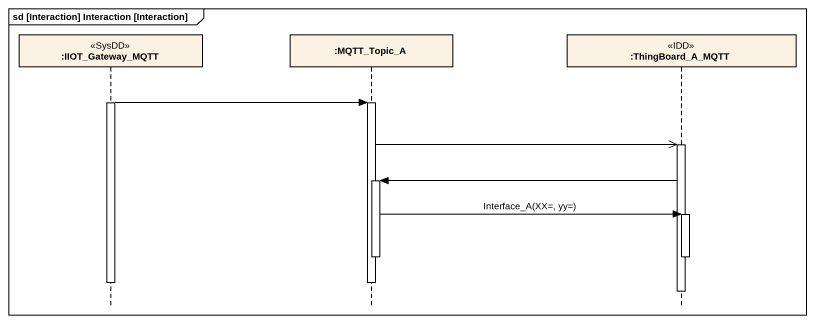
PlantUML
@startuml
mainframe sd [Interaction] Interaction [Interaction]
hide footbox
participant ":IIOT_Gateway_MQTT" as IIOT_Gateway_MQTT <<SysDD>>
participant ":MQTT_Topic_A" as MQTT_Topic_A
participant ":ThingBoard_A_MQTT" as ThingBoard_A_MQTT <<IDD>>

activate IIOT_Gateway_MQTT
IIOT_Gateway_MQTT -> MQTT_Topic_A
activate MQTT_Topic_A
MQTT_Topic_A ->> ThingBoard_A_MQTT
activate ThingBoard_A_MQTT
ThingBoard_A_MQTT -> MQTT_Topic_A
activate MQTT_Topic_A
MQTT_Topic_A -> ThingBoard_A_MQTT : Interface_A(XX=, yy=)
activate ThingBoard_A_MQTT
deactivate ThingBoard_A_MQTT
deactivate MQTT_Topic_A
deactivate IIOT_Gateway_MQTT
deactivate MQTT_Topic_A
deactivate ThingBoard_A_MQTT
@enduml
